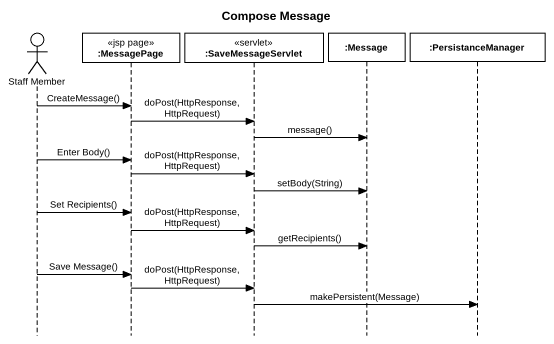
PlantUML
@startuml
title Compose Message
hide footbox
actor "Staff Member" as Staff_Member
participant ":MessagePage" as MessagePage <<jsp page>>
participant ":SaveMessageServlet" as SaveMessageServlet <<servlet>>
participant ":Message" as Message
participant ":PersistanceManager" as PersistanceManager

Staff_Member -> MessagePage : CreateMessage()
MessagePage -> SaveMessageServlet : doPost(HttpResponse, HttpRequest)
SaveMessageServlet -> Message : message()
Staff_Member -> MessagePage : Enter Body()
MessagePage -> SaveMessageServlet : doPost(HttpResponse, HttpRequest)
SaveMessageServlet -> Message : setBody(String)
Staff_Member -> MessagePage : Set Recipients()
MessagePage -> SaveMessageServlet : doPost(HttpResponse, HttpRequest)
SaveMessageServlet -> Message : getRecipients()
Staff_Member -> MessagePage : Save Message()
MessagePage -> SaveMessageServlet : doPost(HttpResponse, HttpRequest)
SaveMessageServlet -> PersistanceManager : makePersistent(Message)
@enduml
